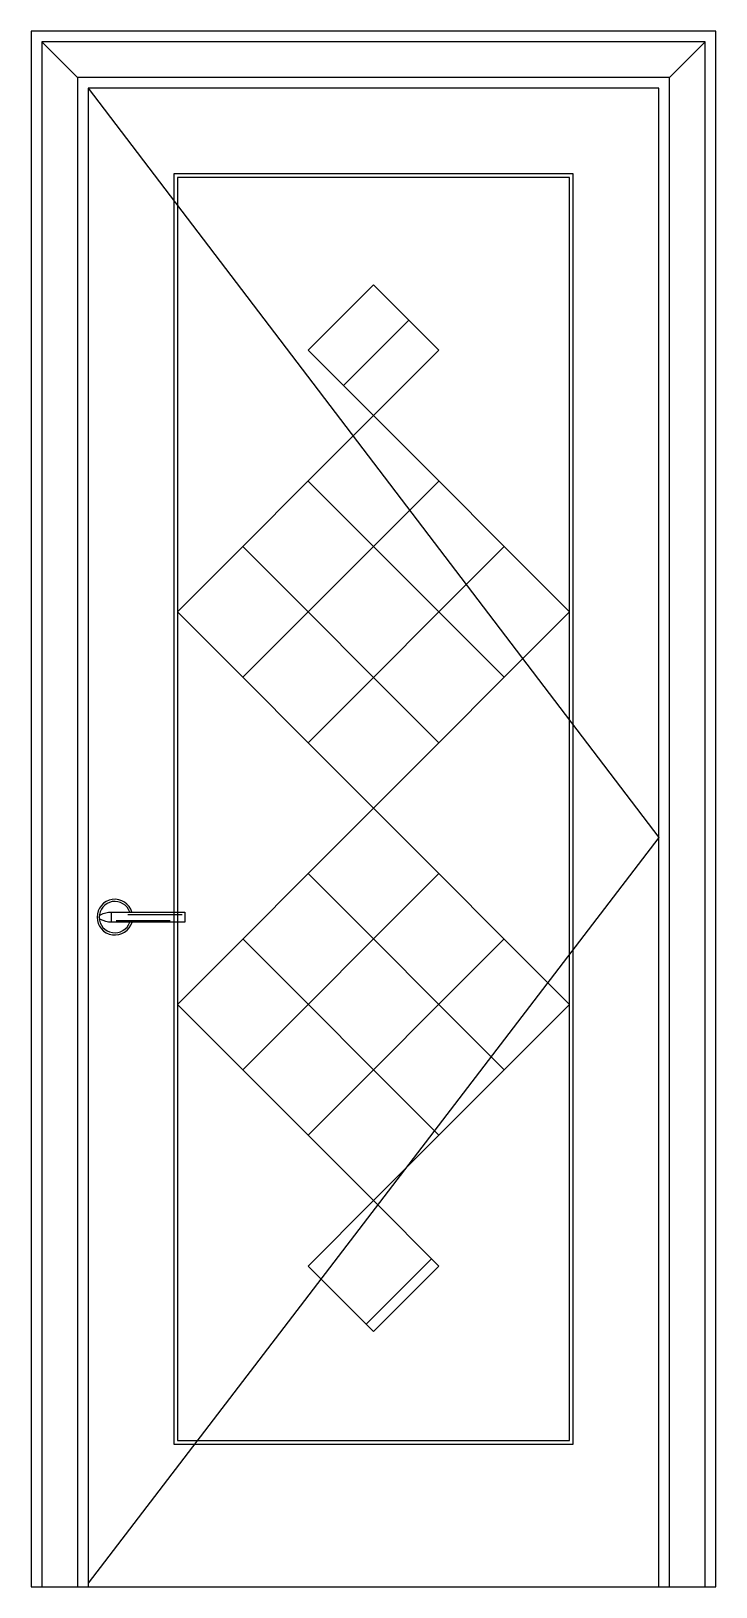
# Model space of a CAD drawing. Header units: metres. Extents: x -2347 to -1387, y 0 to 2180.
import ezdxf

# ---------------------------------------------------------------- set-up
doc = ezdxf.new("R2010")
doc.units = ezdxf.units.M
for name, color, linetype in [('2', 2, 'Continuous'), ('3', 3, 'Continuous'), ('4', 4, 'Continuous'), ('7', 7, 'Continuous'), ('BH', 3, 'Continuous')]:
    doc.layers.add(name, color=color, linetype=linetype)

msp = doc.modelspace()

# ---------------------------------------------------------------- hatches: boundary and pattern name
at = {"layer": 'BH'}
h = msp.add_hatch(dxfattribs=at)
h.set_pattern_fill('ANSI31', scale=100)
h.paths.add_polyline_path([(-1958.28, 1732.93), (-1866.62, 1641.26), (-1774.95, 1732.93), (-1866.62, 1824.59)])
h.paths.add_polyline_path([(-2049.95, 1457.93), (-2141.62, 1366.26), (-2049.95, 1274.59), (-1958.28, 1366.26)])
h.paths.add_polyline_path([(-1774.95, 1549.59), (-1866.62, 1641.26), (-1958.28, 1549.59), (-1866.62, 1457.93)])
h.paths.add_polyline_path([(-1866.62, 1091.26), (-1774.95, 1182.93), (-1866.62, 1274.59), (-1958.28, 1182.93)])
h.paths.add_polyline_path([(-1683.28, 1274.59), (-1591.62, 1366.26), (-1683.28, 1457.93), (-1774.95, 1366.26)])
h.paths.add_polyline_path([(-1774.95, 999.59), (-1866.62, 1091.26), (-1958.28, 999.59), (-1866.62, 907.93)])
h.paths.add_polyline_path([(-1683.28, 724.59), (-1591.62, 816.26), (-1683.28, 907.93), (-1774.95, 816.26)])
h.paths.add_polyline_path([(-1866.62, 724.59), (-1958.28, 632.93), (-1866.62, 541.26), (-1774.95, 632.93)])
h.paths.add_polyline_path([(-2049.95, 907.93), (-2141.62, 816.26), (-2049.95, 724.59), (-1958.28, 816.26)])
h.paths.add_polyline_path([(-1774.95, 449.59), (-1866.62, 541.26), (-1958.28, 449.59), (-1866.62, 357.93)])
h = msp.add_hatch(dxfattribs=at)
h.set_pattern_fill('GRASS', scale=30)
h.paths.add_polyline_path([(-1866.62, 1457.93), (-1774.95, 1366.26), (-1683.28, 1457.93), (-1774.95, 1549.59)])
h.paths.add_polyline_path([(-1866.62, 1457.93), (-1958.28, 1549.59), (-2049.95, 1457.93), (-1958.28, 1366.26)])
h.paths.add_polyline_path([(-1774.95, 1182.93), (-1683.28, 1274.59), (-1774.95, 1366.26), (-1866.62, 1274.59)])
h.paths.add_polyline_path([(-1958.28, 1182.93), (-1866.62, 1274.59), (-1958.28, 1366.26), (-2049.95, 1274.59)])
h.paths.add_polyline_path([(-1866.62, 907.93), (-1774.95, 816.26), (-1683.28, 907.93), (-1774.95, 999.59)])
h.paths.add_polyline_path([(-1958.28, 999.59), (-2049.95, 907.93), (-1958.28, 816.26), (-1866.62, 907.93)])
h.paths.add_polyline_path([(-1958.28, 816.26), (-2049.95, 724.59), (-1958.28, 632.93), (-1866.62, 724.59)])
h.paths.add_polyline_path([(-1866.62, 724.59), (-1774.95, 632.93), (-1683.28, 724.59), (-1774.95, 816.26)])

# ---------------------------------------------------------------- linework, layer by layer
at = {"layer": '2'}
for p, q in [((-2346.62, 0), (-1386.62, 0)), ((-2266.62, 0), (-1466.62, 0))]:
    msp.add_line(p, q, dxfattribs=at)
at = {"layer": '3'}
for p, q in [((-2281.62, 2115), (-2331.62, 2165)), ((-1451.62, 2115), (-1401.62, 2165)), ((-1774.95, 1549.59), (-2049.95, 1274.59)), ((-1958.28, 1549.59), (-1683.28, 1274.59)), ((-2049.95, 1457.93), (-1774.95, 1182.93)), ((-1683.28, 1457.93), (-1958.28, 1182.93)), ((-2049.95, 724.59), (-1774.95, 999.59)), ((-1683.28, 724.59), (-1958.28, 999.59)), ((-2210.91, 942.32), (-2135.03, 942.32)), ((-2227.55, 933.8), (-2151.67, 933.8)), ((-1774.95, 632.93), (-2049.95, 907.93)), ((-1958.28, 632.93), (-1683.28, 907.93))]:
    msp.add_line(p, q, dxfattribs=at)
for points in [[(-1401.62, 0), (-1401.62, 2165), (-2331.62, 2165), (-2331.62, 0)], [(-1451.62, 0), (-1451.62, 2115), (-2281.62, 2115), (-2281.62, 0)], [(-2266.62, 2100), (-1466.62, 1050), (-2266.62, 5)]]:
    msp.add_lwpolyline(points, dxfattribs=at)
for points in [[(-1958.28, 1732.93), (-1866.62, 1824.59), (-1774.95, 1732.93), (-1866.62, 1641.26)], [(-2141.62, 1366.26), (-1866.62, 1091.26), (-1591.62, 1366.26), (-1866.62, 1641.26)], [(-2141.62, 816.26), (-1866.62, 1091.26), (-1591.62, 816.26), (-1866.62, 541.26)], [(-1958.28, 449.59), (-1866.62, 357.93), (-1774.95, 449.59), (-1866.62, 541.26)]]:
    msp.add_lwpolyline(points, close=True, dxfattribs=at)
msp.add_arc((-2229.18, 938.45), 22, 18.64, 341.53, dxfattribs=at)
at = {"layer": '4'}
msp.add_lwpolyline([(-1386.62, 0), (-1386.62, 2180), (-2346.62, 2180), (-2346.62, 0)], dxfattribs=at)
at = {"layer": '7'}
msp.add_line((-2234.18, 945.48), (-2234.18, 931.48), dxfattribs=at)
msp.add_lwpolyline([(-1466.62, 0), (-1466.62, 2100), (-2266.62, 2100), (-2266.62, 0)], dxfattribs=at)
msp.add_lwpolyline([(-1466.62, 0), (-1466.62, 2100), (-2266.62, 2100), (-2266.62, 0)], dxfattribs=at)
for points in [[(-2146.62, 200), (-1586.62, 200), (-1586.62, 1980), (-2146.62, 1980)], [(-2141.62, 205), (-1591.62, 205), (-1591.62, 1975), (-2141.62, 1975)]]:
    msp.add_lwpolyline(points, close=True, dxfattribs=at)
msp.add_lwpolyline([(-2251.18, 938.42, -0.26), (-2249.39, 941.65, -0.14), (-2234.18, 945.48), (-2131.18, 945.48), (-2131.18, 931.48), (-2234.18, 931.48, -0.14), (-2249.39, 935.32, -0.26), (-2251.18, 938.55)], format="xyb", dxfattribs=at)
msp.add_arc((-2229.18, 938.45), 25, 16.33, 343.81, dxfattribs=at)

doc.saveas('drawing.dxf')
